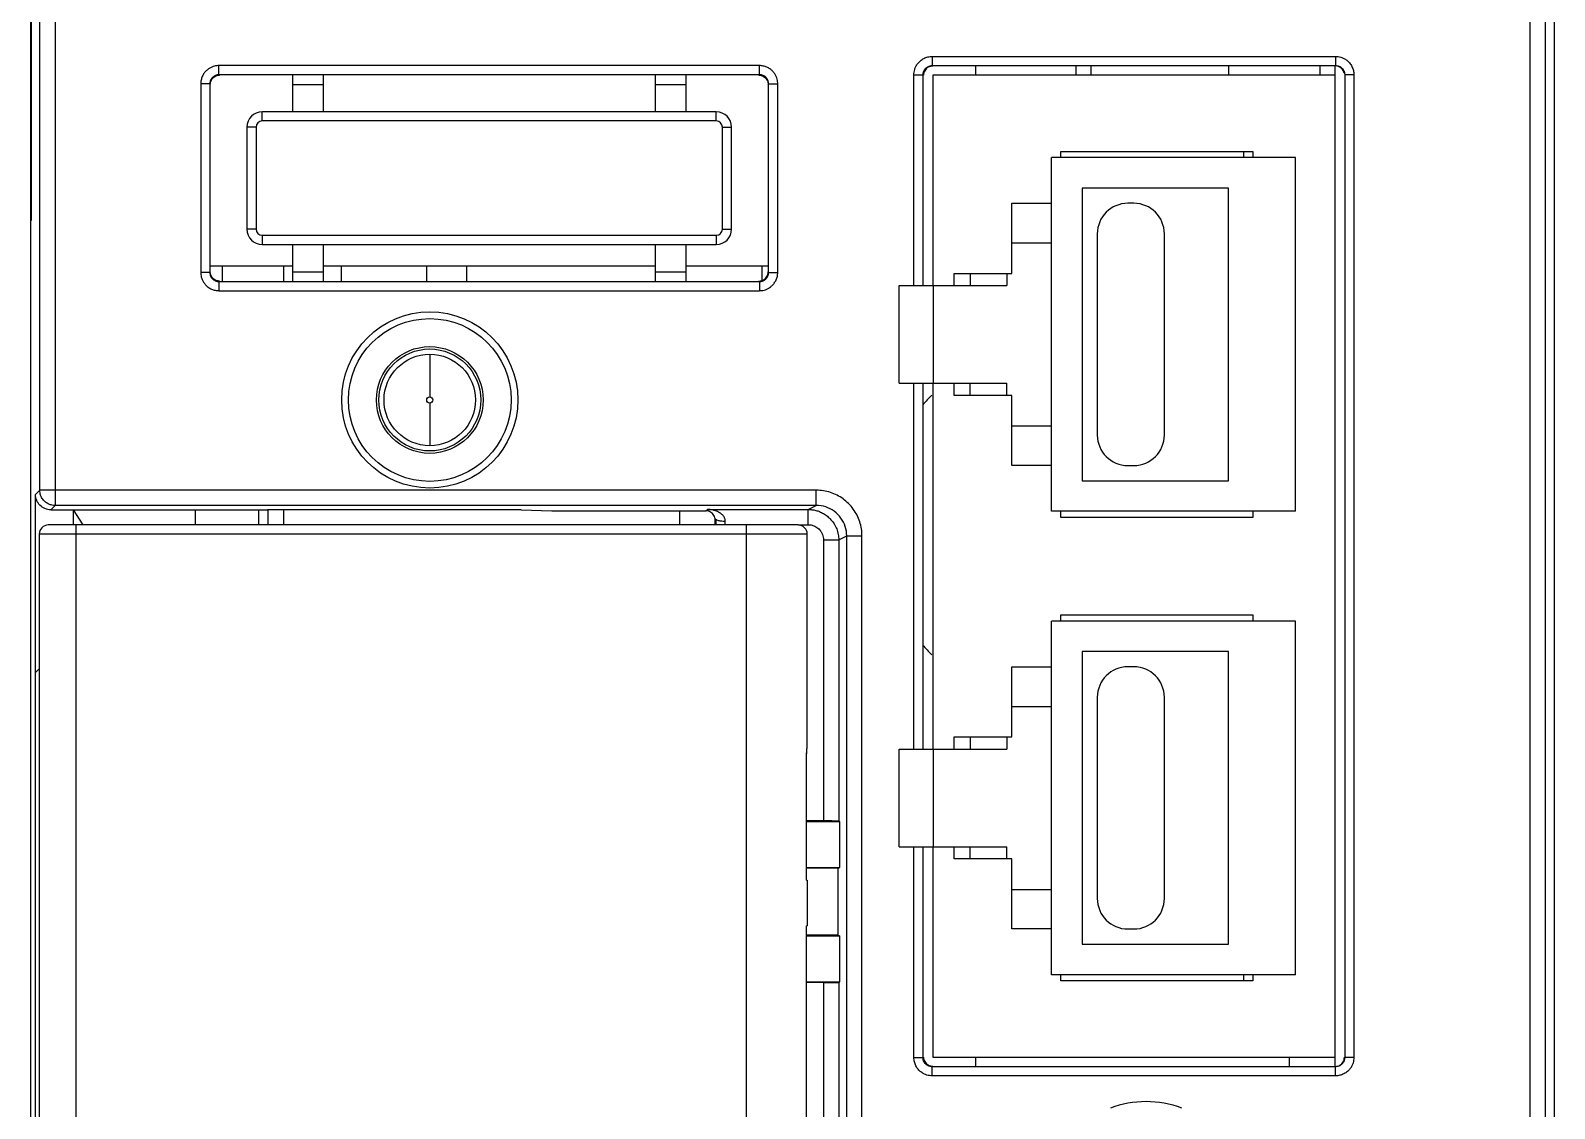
# Model space of a CAD drawing. Header units: millimetres. Extents: x 336 to 12810, y -1577 to 4105.
# Drawn here: x 8278.7 to 8328.7, y 1732.6 to 1768 of the extents above; entities that cross this region are included whole.
import ezdxf

# ---------------------------------------------------------------- set-up
doc = ezdxf.new("R2010")
doc.units = ezdxf.units.MM

msp = doc.modelspace()

# ---------------------------------------------------------------- linework, layer by layer
at = {"color": 7, "linetype": 'Continuous'}
for p, q in [((8278.733, 1803.135), (8278.733, 1644.24)), ((8328.733, 1644.24), (8328.733, 1803.135)), ((8278.772, 1761.74), (8278.772, 1770.74)), ((8279.039, 1752.88), (8279.039, 1769.517)), ((8279.539, 1770), (8279.539, 1752.38)), ((8327.928, 1770), (8327.928, 1644.546)), ((8328.428, 1769.517), (8328.428, 1644.546)), ((8308.317, 1767.107), (8308.317, 1766.807)), ((8308.317, 1767.107), (8321.55, 1767.107)), ((8321.55, 1767.107), (8321.55, 1766.807)), ((8284.917, 1766.506), (8284.917, 1766.806)), ((8302.649, 1766.806), (8284.917, 1766.806)), ((8284.917, 1766.506), (8284.933, 1766.49)), ((8302.649, 1766.506), (8284.917, 1766.506)), ((8302.633, 1766.49), (8302.649, 1766.506)), ((8302.649, 1766.506), (8302.649, 1766.806)), ((8307.717, 1759.59), (8307.717, 1766.507)), ((8307.717, 1766.507), (8308.017, 1766.507)), ((8308.017, 1759.59), (8308.017, 1766.507)), ((8308.317, 1766.807), (8321.55, 1766.807)), ((8309.733, 1766.807), (8309.733, 1766.49)), ((8313.033, 1766.807), (8313.033, 1766.49)), ((8313.533, 1766.49), (8313.533, 1766.807)), ((8318.033, 1766.807), (8318.033, 1766.49)), ((8321.033, 1766.807), (8321.033, 1766.49)), ((8321.533, 1733.99), (8321.533, 1766.807)), ((8321.85, 1766.507), (8321.85, 1734.274)), ((8322.15, 1766.507), (8321.85, 1766.507)), ((8322.15, 1766.507), (8322.15, 1734.274)), ((8284.617, 1766.206), (8284.317, 1766.206)), ((8284.317, 1766.206), (8284.317, 1760.025)), ((8284.617, 1766.206), (8284.633, 1766.19)), ((8284.617, 1766.206), (8284.617, 1760.025)), ((8287.333, 1766.49), (8287.333, 1765.29)), ((8287.333, 1766.19), (8288.333, 1766.19)), ((8288.333, 1766.49), (8288.333, 1765.29)), ((8299.233, 1766.49), (8299.233, 1765.29)), ((8299.233, 1766.19), (8300.233, 1766.19)), ((8300.233, 1766.49), (8300.233, 1765.29)), ((8302.933, 1766.19), (8302.949, 1766.206)), ((8302.949, 1760.025), (8302.949, 1766.206)), ((8302.949, 1766.206), (8303.249, 1766.206)), ((8303.249, 1760.025), (8303.249, 1766.206)), ((8308.333, 1766.49), (8308.333, 1759.59)), ((8321.533, 1766.49), (8308.333, 1766.49)), ((8286.333, 1764.99), (8286.333, 1765.29)), ((8301.233, 1765.29), (8286.333, 1765.29)), ((8301.233, 1764.99), (8301.233, 1765.29)), ((8286.133, 1764.79), (8285.833, 1764.79)), ((8285.833, 1764.79), (8285.833, 1761.44)), ((8286.133, 1764.79), (8286.133, 1761.44)), ((8301.233, 1764.99), (8286.333, 1764.99)), ((8301.433, 1764.79), (8301.733, 1764.79)), ((8301.433, 1761.44), (8301.433, 1764.79)), ((8301.733, 1761.44), (8301.733, 1764.79)), ((8312.233, 1752.19), (8312.233, 1763.79)), ((8320.233, 1763.79), (8312.233, 1763.79)), ((8312.533, 1763.79), (8312.533, 1763.99)), ((8312.533, 1763.99), (8318.833, 1763.99)), ((8318.533, 1763.99), (8318.533, 1763.79)), ((8318.833, 1763.99), (8318.833, 1763.79)), ((8320.233, 1752.19), (8320.233, 1763.79)), ((8313.233, 1762.79), (8313.233, 1753.19)), ((8318.033, 1762.79), (8313.233, 1762.79)), ((8318.033, 1753.19), (8318.033, 1762.79)), ((8310.933, 1762.29), (8312.233, 1762.29)), ((8310.933, 1759.99), (8310.933, 1762.29)), ((8314.933, 1762.29), (8314.733, 1762.29)), ((8278.733, 1761.74), (8278.772, 1761.74)), ((8286.133, 1761.44), (8285.833, 1761.44)), ((8286.333, 1761.24), (8286.333, 1760.94)), ((8286.333, 1761.24), (8301.233, 1761.24)), ((8301.233, 1761.24), (8301.233, 1760.94)), ((8301.433, 1761.44), (8301.733, 1761.44)), ((8313.733, 1761.29), (8313.733, 1754.69)), ((8315.933, 1754.69), (8315.933, 1761.29)), ((8286.333, 1760.94), (8301.233, 1760.94)), ((8287.333, 1760.94), (8287.333, 1759.74)), ((8288.333, 1760.94), (8288.333, 1759.74)), ((8299.233, 1760.94), (8299.233, 1759.74)), ((8300.233, 1760.94), (8300.233, 1759.74)), ((8310.933, 1760.99), (8312.233, 1760.99)), ((8284.617, 1760.025), (8284.317, 1760.025)), ((8284.617, 1760.025), (8284.633, 1760.04)), ((8284.633, 1760.24), (8287.333, 1760.24)), ((8285.033, 1759.74), (8285.033, 1760.24)), ((8287.033, 1760.24), (8287.033, 1759.74)), ((8287.333, 1760.04), (8288.333, 1760.04)), ((8288.333, 1760.24), (8299.233, 1760.24)), ((8288.933, 1759.74), (8288.933, 1760.24)), ((8291.733, 1759.74), (8291.733, 1760.24)), ((8293.033, 1760.24), (8293.033, 1759.74)), ((8299.233, 1760.04), (8300.233, 1760.04)), ((8300.233, 1760.24), (8302.933, 1760.24)), ((8302.733, 1759.74), (8302.733, 1760.24)), ((8302.949, 1760.025), (8302.933, 1760.04)), ((8302.949, 1760.025), (8303.249, 1760.025)), ((8284.917, 1759.725), (8284.933, 1759.74)), ((8284.917, 1759.725), (8284.917, 1759.425)), ((8284.917, 1759.725), (8302.649, 1759.725)), ((8302.649, 1759.725), (8302.633, 1759.74)), ((8302.649, 1759.725), (8302.649, 1759.425)), ((8307.233, 1759.59), (8310.763, 1759.59)), ((8307.233, 1756.39), (8307.233, 1759.59)), ((8308.357, 1756.39), (8308.357, 1759.59)), ((8309.033, 1759.99), (8310.933, 1759.99)), ((8309.033, 1759.59), (8309.033, 1759.99)), ((8309.563, 1759.99), (8309.563, 1759.59)), ((8310.763, 1759.99), (8310.763, 1759.59)), ((8284.917, 1759.425), (8302.649, 1759.425)), ((8291.833, 1757.34), (8291.833, 1755.94)), ((8307.233, 1756.39), (8310.763, 1756.39)), ((8307.717, 1744.39), (8307.717, 1756.39)), ((8308.017, 1744.39), (8308.017, 1756.39)), ((8308.333, 1756.39), (8308.333, 1744.39)), ((8309.033, 1755.99), (8309.033, 1756.39)), ((8309.563, 1755.99), (8309.563, 1756.39)), ((8310.763, 1755.99), (8310.763, 1756.39)), ((8291.833, 1755.74), (8291.833, 1754.34)), ((8310.933, 1755.99), (8309.033, 1755.99)), ((8310.933, 1753.69), (8310.933, 1755.99)), ((8310.933, 1754.99), (8312.233, 1754.99)), ((8312.233, 1753.69), (8310.933, 1753.69)), ((8314.733, 1753.69), (8314.933, 1753.69)), ((8313.233, 1753.19), (8318.033, 1753.19)), ((8279.039, 1752.88), (8278.899, 1752.74)), ((8278.899, 1746.906), (8278.899, 1752.74)), ((8304.513, 1752.88), (8279.039, 1752.88)), ((8304.513, 1752.38), (8304.513, 1752.88)), ((8279.539, 1752.38), (8279.399, 1752.24)), ((8279.399, 1752.24), (8286.228, 1752.24)), ((8304.513, 1752.38), (8279.539, 1752.38)), ((8280.133, 1752.24), (8280.446, 1751.74)), ((8280.133, 1752.24), (8280.133, 1751.74)), ((8284.133, 1752.24), (8284.133, 1751.74)), ((8286.228, 1751.74), (8286.228, 1752.24)), ((8294.833, 1752.237), (8286.511, 1752.237)), ((8286.53, 1752.237), (8286.528, 1752.235)), ((8286.528, 1751.74), (8286.528, 1752.235)), ((8287.033, 1752.237), (8287.033, 1751.74)), ((8294.833, 1752.237), (8295.833, 1752.202)), ((8295.833, 1752.202), (8300.895, 1752.202)), ((8300.033, 1751.74), (8300.033, 1752.202)), ((8300.895, 1752.202), (8300.942, 1752.249)), ((8300.942, 1752.249), (8304.251, 1752.249)), ((8304.25, 1751.749), (8304.25, 1752.249)), ((8304.251, 1752.249), (8304.513, 1752.38)), ((8320.233, 1752.19), (8312.233, 1752.19)), ((8312.533, 1751.99), (8312.533, 1752.19)), ((8318.833, 1752.19), (8318.833, 1751.99)), ((8303.918, 1751.74), (8279.318, 1751.74)), ((8280.218, 1751.74), (8280.218, 1658.74)), ((8301.195, 1751.902), (8301.228, 1751.936)), ((8301.195, 1751.74), (8301.195, 1751.902)), ((8302.218, 1751.74), (8302.218, 1658.74)), ((8303.918, 1751.749), (8304.25, 1751.749)), ((8318.833, 1751.99), (8312.533, 1751.99)), ((8279.018, 1751.44), (8279.018, 1659.04)), ((8304.218, 1751.44), (8279.018, 1751.44)), ((8304.218, 1744.76), (8304.218, 1751.44)), ((8304.75, 1751.249), (8305.25, 1751.249)), ((8304.75, 1751.249), (8304.75, 1742.033)), ((8305.25, 1751.249), (8305.513, 1751.381)), ((8305.25, 1751.249), (8305.25, 1742.025)), ((8305.513, 1659.1), (8305.513, 1751.381)), ((8305.513, 1751.381), (8306.013, 1751.381)), ((8306.013, 1659.1), (8306.013, 1751.381)), ((8312.233, 1736.99), (8312.233, 1748.59)), ((8320.233, 1748.59), (8312.233, 1748.59)), ((8312.533, 1748.79), (8318.833, 1748.79)), ((8312.533, 1748.59), (8312.533, 1748.79)), ((8318.833, 1748.79), (8318.833, 1748.59)), ((8320.233, 1736.99), (8320.233, 1748.59)), ((8313.233, 1747.59), (8313.233, 1737.99)), ((8318.033, 1747.59), (8313.233, 1747.59)), ((8318.033, 1737.99), (8318.033, 1747.59)), ((8279.018, 1747.025), (8278.897, 1746.905)), ((8310.933, 1747.09), (8312.233, 1747.09)), ((8310.933, 1744.79), (8310.933, 1747.09)), ((8314.933, 1747.09), (8314.733, 1747.09)), ((8278.897, 1713.142), (8278.897, 1746.905)), ((8313.733, 1746.09), (8313.733, 1739.49)), ((8315.933, 1739.49), (8315.933, 1746.09)), ((8310.933, 1745.79), (8312.233, 1745.79)), ((8309.033, 1744.39), (8309.033, 1744.79)), ((8309.033, 1744.79), (8310.933, 1744.79)), ((8309.563, 1744.79), (8309.563, 1744.39)), ((8310.763, 1744.79), (8310.763, 1744.39)), ((8304.187, 1740.09), (8304.187, 1744.161)), ((8304.191, 1744.148), (8304.187, 1744.161)), ((8304.191, 1740.09), (8304.191, 1744.149)), ((8307.233, 1744.39), (8310.763, 1744.39)), ((8307.233, 1741.19), (8307.233, 1744.39)), ((8308.357, 1741.19), (8308.357, 1744.39)), ((8304.75, 1742.033), (8304.191, 1742.033)), ((8305.289, 1742.005), (8304.191, 1742.005)), ((8305.25, 1742.025), (8305.289, 1742.005)), ((8305.289, 1740.511), (8305.289, 1742.005)), ((8307.233, 1741.19), (8310.763, 1741.19)), ((8307.717, 1734.274), (8307.717, 1741.19)), ((8308.017, 1734.274), (8308.017, 1741.19)), ((8308.333, 1741.19), (8308.333, 1734.29)), ((8309.033, 1740.79), (8309.033, 1741.19)), ((8309.563, 1740.79), (8309.563, 1741.19)), ((8310.763, 1740.79), (8310.763, 1741.19)), ((8304.191, 1740.511), (8305.289, 1740.511)), ((8305.233, 1740.483), (8305.289, 1740.511)), ((8310.933, 1740.79), (8309.033, 1740.79)), ((8310.933, 1738.49), (8310.933, 1740.79)), ((8304.187, 1740.09), (8304.218, 1740.09)), ((8305.233, 1740.483), (8304.191, 1740.483)), ((8304.218, 1740.09), (8304.218, 1738.59)), ((8305.233, 1738.283), (8305.233, 1740.483)), ((8310.933, 1739.79), (8312.233, 1739.79)), ((8304.187, 1730.52), (8304.187, 1738.59)), ((8304.187, 1738.59), (8304.218, 1738.59)), ((8304.191, 1730.532), (8304.191, 1738.59)), ((8305.233, 1738.283), (8304.191, 1738.283)), ((8305.289, 1738.255), (8304.191, 1738.255)), ((8305.233, 1738.283), (8305.289, 1738.255)), ((8305.289, 1736.761), (8305.289, 1738.255)), ((8312.233, 1738.49), (8310.933, 1738.49)), ((8314.733, 1738.49), (8314.933, 1738.49)), ((8313.233, 1737.99), (8318.033, 1737.99)), ((8304.191, 1736.761), (8305.289, 1736.761)), ((8304.75, 1736.733), (8304.191, 1736.733)), ((8304.75, 1736.733), (8304.75, 1698.24)), ((8305.25, 1736.741), (8305.289, 1736.761)), ((8305.25, 1736.741), (8305.25, 1698.24)), ((8320.233, 1736.99), (8312.233, 1736.99)), ((8312.533, 1736.79), (8312.533, 1736.99)), ((8318.833, 1736.79), (8312.533, 1736.79)), ((8318.533, 1736.99), (8318.533, 1736.79)), ((8318.833, 1736.99), (8318.833, 1736.79)), ((8307.717, 1734.274), (8308.017, 1734.274)), ((8308.333, 1734.29), (8321.533, 1734.29)), ((8309.733, 1734.29), (8309.733, 1733.974)), ((8320.033, 1734.29), (8320.033, 1733.974)), ((8322.15, 1734.274), (8321.85, 1734.274)), ((8321.55, 1733.974), (8308.317, 1733.974)), ((8308.317, 1733.674), (8308.317, 1733.974)), ((8321.55, 1733.674), (8308.317, 1733.674)), ((8321.55, 1733.674), (8321.55, 1733.974))]:
    msp.add_line(p, q, dxfattribs=at)
for radius in [2.89, 2.669, 1.751, 1.672, 1.5, 0.1]:
    msp.add_circle((8291.833, 1755.84), radius, dxfattribs=at)
for centre, radius, start, end in [((8286.333, 1764.79), 0.5, 90, 180), ((8301.233, 1764.79), 0.5, 0, 90), ((8286.333, 1764.79), 0.2, 90, 180), ((8301.233, 1764.79), 0.2, 0, 90), ((8314.733, 1761.29), 1, 90, 180), ((8314.933, 1761.29), 1, 0, 90), ((8286.333, 1761.44), 0.5, 180, 270), ((8286.333, 1761.44), 0.2, 180, 270), ((8301.233, 1761.44), 0.5, 270, 0), ((8301.233, 1761.44), 0.2, 270, 0), ((8312.533, 1751.74), 6, 134.823, 138.9731), ((8314.733, 1754.69), 1, 180, 270), ((8314.933, 1754.69), 1, 270, 0), ((8279.318, 1751.44), 0.3, 90, 180), ((8303.918, 1751.44), 0.3, 0, 90), ((8312.533, 1751.74), 6, 221.0269, 225.177), ((8314.733, 1746.09), 1, 90, 180), ((8314.933, 1746.09), 1, 0, 90), ((8314.733, 1739.49), 1, 180, 270), ((8314.933, 1739.49), 1, 270, 0), ((8315.333, 1729.512), 3.317, 69.3139, 110.698)]:
    msp.add_arc(centre, radius, start, end, dxfattribs=at)
for points, start_tangent, end_tangent in [([(8307.717, 1766.507), (8307.723, 1766.593), (8307.743, 1766.684), (8307.782, 1766.779), (8307.843, 1766.875), (8307.93, 1766.966), (8308.043, 1767.041), (8308.174, 1767.09), (8308.317, 1767.107)], (-0.000012, 1), (1, 0.000049)), ([(8321.55, 1767.107), (8321.636, 1767.101), (8321.726, 1767.08), (8321.821, 1767.042), (8321.918, 1766.981), (8322.009, 1766.893), (8322.084, 1766.781), (8322.133, 1766.649), (8322.15, 1766.507)], (1, 0.000012), (0.000049, -1)), ([(8284.917, 1766.806), (8284.844, 1766.802), (8284.765, 1766.787), (8284.68, 1766.757), (8284.593, 1766.711), (8284.507, 1766.644), (8284.43, 1766.557), (8284.37, 1766.451), (8284.331, 1766.332), (8284.317, 1766.206)], (-1, -0.000011), (0.000067, -1)), ([(8284.917, 1766.506), (8284.881, 1766.504), (8284.841, 1766.496), (8284.799, 1766.482), (8284.755, 1766.459), (8284.712, 1766.425), (8284.674, 1766.382), (8284.643, 1766.329), (8284.624, 1766.269), (8284.617, 1766.206)], (-1, 0.000297), (0.000348, -1)), ([(8303.249, 1766.206), (8303.244, 1766.281), (8303.228, 1766.362), (8303.198, 1766.448), (8303.15, 1766.536), (8303.082, 1766.621), (8302.994, 1766.697), (8302.889, 1766.756), (8302.772, 1766.793), (8302.649, 1766.806)], (0, 1), (-1, 0.00004)), ([(8302.949, 1766.206), (8302.947, 1766.244), (8302.939, 1766.284), (8302.924, 1766.327), (8302.9, 1766.371), (8302.866, 1766.414), (8302.822, 1766.452), (8302.769, 1766.481), (8302.711, 1766.5), (8302.649, 1766.506)], (0.000305, 1), (-1, -0.000279)), ([(8308.017, 1766.507), (8308.02, 1766.55), (8308.03, 1766.595), (8308.049, 1766.643), (8308.08, 1766.691), (8308.123, 1766.737), (8308.18, 1766.774), (8308.245, 1766.798), (8308.317, 1766.807)], (-0.000084, 1), (1, -0.000044)), ([(8308.183, 1766.75), (8308.073, 1766.64), (8308.033, 1766.49)], (-0.867069, -0.498188), (0, -1)), ([(8308.333, 1766.79), (8308.183, 1766.75)], (-1, 0), (-0.867069, -0.498188)), ([(8321.778, 1766.678), (8321.673, 1766.765), (8321.539, 1766.796)], (-0.603787, 0.797146), (-0.999999, -0.001222)), ([(8321.55, 1766.807), (8321.593, 1766.804), (8321.638, 1766.794), (8321.686, 1766.775), (8321.734, 1766.744), (8321.779, 1766.7), (8321.817, 1766.644), (8321.841, 1766.578), (8321.85, 1766.507)], (1, 0.000084), (-0.000044, -1)), ([(8321.833, 1766.557), (8321.778, 1766.678)], (-0.201059, 0.979579), (-0.603787, 0.797146)), ([(8284.633, 1766.19), (8284.673, 1766.34), (8284.783, 1766.45), (8284.933, 1766.49)], (0, 1), (1, 0)), ([(8302.633, 1766.49), (8302.783, 1766.45), (8302.893, 1766.34), (8302.933, 1766.19)], (1, 0), (0, -1)), ([(8284.317, 1760.025), (8284.322, 1759.952), (8284.337, 1759.872), (8284.366, 1759.788), (8284.413, 1759.7), (8284.479, 1759.615), (8284.567, 1759.538), (8284.672, 1759.477), (8284.791, 1759.438), (8284.917, 1759.425)], (0.000011, -1), (1, 0.000067)), ([(8284.617, 1760.025), (8284.62, 1759.988), (8284.627, 1759.948), (8284.642, 1759.906), (8284.665, 1759.862), (8284.698, 1759.82), (8284.742, 1759.781), (8284.795, 1759.751), (8284.854, 1759.731), (8284.917, 1759.725)], (-0.000297, -1), (1, 0.000348)), ([(8284.933, 1759.74), (8284.783, 1759.781), (8284.673, 1759.89), (8284.633, 1760.04)], (-1, 0), (0, 1)), ([(8302.633, 1759.74), (8302.783, 1759.781), (8302.893, 1759.89), (8302.933, 1760.04)], (1, 0), (0, 1)), ([(8302.649, 1759.725), (8302.685, 1759.727), (8302.725, 1759.734), (8302.767, 1759.749), (8302.811, 1759.772), (8302.854, 1759.806), (8302.892, 1759.849), (8302.923, 1759.902), (8302.942, 1759.962), (8302.949, 1760.025)], (1, -0.000297), (-0.000348, 1)), ([(8302.649, 1759.425), (8302.722, 1759.429), (8302.801, 1759.444), (8302.886, 1759.473), (8302.973, 1759.52), (8303.059, 1759.587), (8303.136, 1759.674), (8303.197, 1759.78), (8303.236, 1759.899), (8303.249, 1760.025)], (1, 0.000011), (-0.000067, 1)), ([(8279.399, 1752.24), (8279.208, 1752.278), (8279.045, 1752.387), (8278.937, 1752.549), (8278.899, 1752.74)], (-1, 0), (0, 1)), ([(8279.539, 1752.38), (8279.44, 1752.39), (8279.336, 1752.423), (8279.231, 1752.486), (8279.137, 1752.582), (8279.067, 1752.714), (8279.039, 1752.88)], (-1, 0.000305), (-0.000305, 1)), ([(8306.013, 1751.381), (8305.94, 1751.844), (8305.727, 1752.262), (8305.395, 1752.593), (8304.978, 1752.806), (8304.513, 1752.88)], (-0.000061, 1), (-1, -0.000066)), ([(8286.228, 1752.24), (8286.349, 1752.24), (8286.448, 1752.239), (8286.511, 1752.237)], (1, 0), (0.998784, -0.04931)), ([(8301.195, 1751.902), (8301.155, 1752.052), (8301.045, 1752.162), (8300.895, 1752.202)], (0, 1), (-1, 0)), ([(8301.528, 1751.866), (8301.525, 1751.905), (8301.515, 1751.946), (8301.498, 1751.987), (8301.472, 1752.028), (8301.438, 1752.068), (8301.394, 1752.107), (8301.341, 1752.144), (8301.277, 1752.177), (8301.205, 1752.206), (8301.125, 1752.228), (8301.036, 1752.243), (8300.942, 1752.249)], (0.00666, 0.999978), (-0.999917, 0.012882)), ([(8304.251, 1752.249), (8304.372, 1752.242), (8304.496, 1752.218), (8304.623, 1752.177), (8304.75, 1752.115), (8304.877, 1752.028), (8304.996, 1751.914), (8305.102, 1751.773), (8305.183, 1751.61), (8305.233, 1751.432), (8305.25, 1751.249)], (1, -0.000799), (0.000313, -1)), ([(8305.513, 1751.381), (8305.464, 1751.69), (8305.322, 1751.968), (8305.101, 1752.189), (8304.823, 1752.331), (8304.513, 1752.38)], (0.000286, 1), (-1, -0.000321)), ([(8301.228, 1751.749), (8301.228, 1751.844), (8301.228, 1751.936)], (-0.000006, 1), (0.004186, 0.999991)), ([(8301.228, 1751.936), (8301.27, 1751.901), (8301.38, 1751.875), (8301.528, 1751.866)], (0.07253, -0.997366), (0.999992, -0.003962)), ([(8301.528, 1751.749), (8301.528, 1751.808), (8301.528, 1751.866)], (0, 1), (0.006701, 0.999978)), ([(8304.25, 1751.749), (8304.311, 1751.745)], (1, -0.000001), (0.992559, -0.121764)), ([(8304.311, 1751.745), (8304.373, 1751.734), (8304.436, 1751.713), (8304.5, 1751.682), (8304.564, 1751.639), (8304.624, 1751.582), (8304.676, 1751.511), (8304.717, 1751.429), (8304.742, 1751.34), (8304.75, 1751.249)], (0.992559, -0.121764), (0.000034, -1)), ([(8304.187, 1744.161), (8304.21, 1744.453), (8304.218, 1744.76)], (0.104868, 0.994486), (0.000126, 1)), ([(8304.193, 1744.161), (8304.202, 1744.287), (8304.216, 1744.588), (8304.218, 1744.76)], (0.085413, 0.996346), (0.000108, 1)), ([(8304.191, 1744.147), (8304.193, 1744.161)], (0.087397, 0.996174), (0.085413, 0.996346)), ([(8305.25, 1742.025), (8305.207, 1742.028), (8305.098, 1742.03), (8304.938, 1742.032), (8304.75, 1742.033)], (-0.894482, 0.447105), (-1, 0)), ([(8304.75, 1736.733), (8304.938, 1736.734), (8305.098, 1736.735), (8305.207, 1736.738), (8305.25, 1736.741)], (1, 0), (0.894482, 0.447105)), ([(8308.317, 1733.674), (8308.23, 1733.68), (8308.14, 1733.7), (8308.045, 1733.739), (8307.948, 1733.8), (8307.857, 1733.888), (8307.783, 1734), (8307.734, 1734.131), (8307.717, 1734.274)], (-1, -0.000012), (-0.000049, 1)), ([(8308.317, 1733.974), (8308.273, 1733.977), (8308.228, 1733.987), (8308.181, 1734.006), (8308.132, 1734.037), (8308.087, 1734.081), (8308.05, 1734.137), (8308.025, 1734.203), (8308.017, 1734.274)], (-1, -0.000084), (0.000044, 1)), ([(8308.033, 1734.29), (8308.073, 1734.14)], (0, -1), (0.498188, -0.867069)), ([(8308.073, 1734.14), (8308.183, 1734.031), (8308.333, 1733.99)], (0.498188, -0.867069), (1, 0)), ([(8321.532, 1733.982), (8321.689, 1734.025), (8321.799, 1734.134), (8321.839, 1734.284)], (1, 0), (0, 1)), ([(8322.15, 1734.274), (8322.143, 1734.188), (8322.123, 1734.097), (8322.085, 1734.002), (8322.023, 1733.905), (8321.936, 1733.815), (8321.824, 1733.74), (8321.692, 1733.691), (8321.55, 1733.674)], (0.000012, -1), (-1, -0.000049)), ([(8321.85, 1734.274), (8321.847, 1734.231), (8321.836, 1734.186), (8321.817, 1734.138), (8321.787, 1734.09), (8321.743, 1734.044), (8321.687, 1734.007), (8321.621, 1733.982), (8321.55, 1733.974)], (0.000084, -1), (-1, 0.000044))]:
    msp.add_spline(points, degree=3, dxfattribs=dict(at, start_tangent=start_tangent, end_tangent=end_tangent))

doc.saveas('drawing.dxf')
